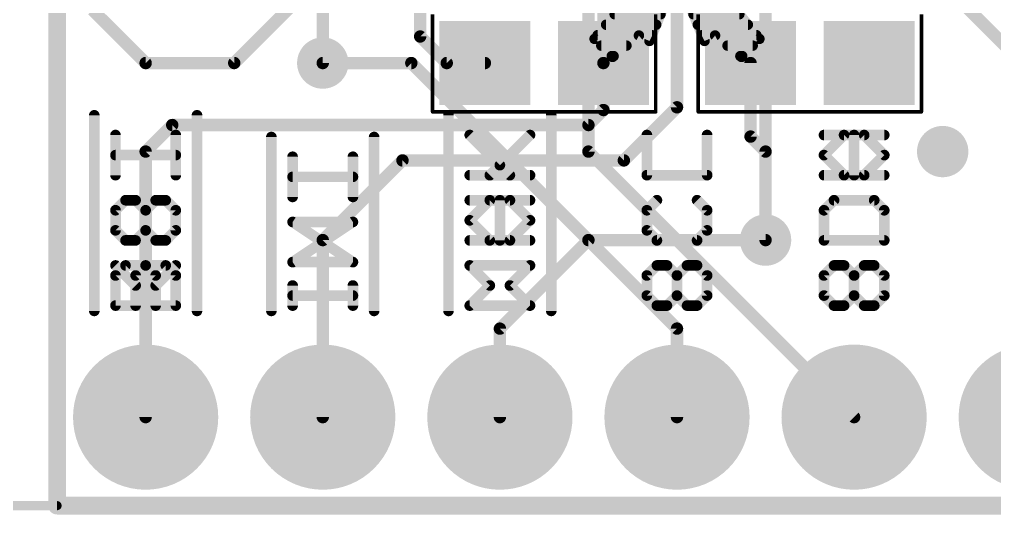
# Model space of a CAD drawing. Extents: x -8.7 to 63.3, y -0.1 to 30.3.
# Drawn here: x -0.54 to 13.44, y -0.13 to 6.98 of the extents above; entities that cross this region are included whole.
import ezdxf

# ---------------------------------------------------------------- set-up
doc = ezdxf.new("R2010")
doc.units = 0
for name, color, linetype in [('1', 12, 'CONTINUOUS'), ('16', 132, 'CONTINUOUS'), ('17', 110, 'CONTINUOUS'), ('18', 110, 'CONTINUOUS'), ('20', 53, 'CONTINUOUS'), ('21', 41, 'CONTINUOUS'), ('22', 40, 'CONTINUOUS'), ('29', 253, 'CONTINUOUS'), ('31', 253, 'CONTINUOUS'), ('39', 12, 'CONTINUOUS'), ('47', 253, 'CONTINUOUS')]:
    doc.layers.add(name, color=color, linetype=linetype)

# ---------------------------------------------------------------- blocks, each defined once
blk = doc.blocks.new('ROUNDP')
at = {"const_width": 0.5}
blk.add_lwpolyline([(0, -0.25, 1), (0, 0.25, 1), (0, -0.25)], format="xyb", dxfattribs=at)
blk = doc.blocks.new('RECT')
blk.add_solid([(-0.5, -0.5), (0.5, -0.5), (-0.5, 0.5), (0.5, 0.5)])
blk = doc.blocks.new('ROUNDV')
at = {"const_width": 0.5}
blk.add_lwpolyline([(0, -0.25, 1), (0, 0.25, 1), (0, -0.25)], format="xyb", dxfattribs=at)

msp = doc.modelspace()

# ---------------------------------------------------------------- linework, layer by layer
at = {"layer": '1'}
for points, const_width in [([(0, 17.78), (0, 0)], 0.254), ([(8.89, 9.06), (8.89, 5.715)], 0.1778), ([(3.81, 7.62), (3.81, 6.35)], 0.1778), ([(5.207, 6.731), (5.207, 7.62)], 0.1778), ([(13.97, 6.223), (12.7, 7.493)], 0.1778), ([(7.835, 6.35), (7.835, 7.2)], 0.1778), ([(5.588, 6.35), (5.207, 6.731)], 0.1778), ([(6.135, 6.35), (5.588, 6.35)], 0.1778), ([(7.835, 6.35), (7.835, 5.676)], 0.1778), ([(9.945, 6.35), (9.945, 5.295)], 0.1778), ([(7.835, 5.676), (7.62, 5.461)], 0.1778), ([(8.89, 5.715), (8.128, 4.953)], 0.1778), ([(1.651, 5.461), (1.27, 5.08)], 0.1778), ([(7.62, 5.461), (1.651, 5.461)], 0.1778), ([(9.945, 5.295), (10.16, 5.08)], 0.1778), ([(1.27, 5.08), (1.27, 1.27)], 0.1778), ([(4.953, 4.953), (3.81, 3.81)], 0.1778), ([(8.128, 4.953), (4.953, 4.953)], 0.1778), ([(10.16, 5.08), (10.16, 3.81)], 0.1778), ([(3.81, 3.81), (3.81, 1.27)], 0.1778), ([(7.62, 3.81), (6.35, 2.54)], 0.1778), ([(10.16, 3.81), (7.62, 3.81)], 0.1778), ([(6.35, 2.54), (6.35, 1.27)], 0.1778), ([(0, 0), (17.78, 0)], 0.254)]:
    msp.add_lwpolyline(points, dxfattribs=dict(at, const_width=const_width))
for points, const_width in [([(5.1625, 6.731, 1), (5.2515, 6.731)], 0.0889), ([(5.2384, 6.7624, 1), (5.1756, 6.6996)], 0.0889), ([(5.588, 6.3945, 1), (5.588, 6.3056)], 0.0889), ([(6.135, 6.3056, 1), (6.135, 6.3945)], 0.0889), ([(7.8795, 6.35, 1), (7.7905, 6.35)], 0.0889), ([(9.9894, 6.35, 1), (9.9006, 6.35)], 0.0889), ([(3.7656, 6.35, 1), (3.8544, 6.35)], 0.0889), ([(5.5566, 6.3186, 1), (5.6194, 6.3814)], 0.0889), ([(7.7905, 6.35, 1), (7.8795, 6.35)], 0.0889), ([(7.8664, 5.6446, 1), (7.8036, 5.7074)], 0.0889), ([(8.8456, 5.715, 1), (8.9345, 5.715)], 0.0889), ([(8.9214, 5.6836, 1), (8.8586, 5.7464)], 0.0889), ([(7.7905, 5.676, 1), (7.8795, 5.676)], 0.0889), ([(1.651, 5.5055, 1), (1.651, 5.4165)], 0.0889), ([(1.6824, 5.4296, 1), (1.6196, 5.4924)], 0.0889), ([(7.5886, 5.4924, 1), (7.6514, 5.4296)], 0.0889), ([(7.62, 5.4165, 1), (7.62, 5.5055)], 0.0889), ([(9.9764, 5.3264, 1), (9.9136, 5.2636)], 0.0889), ([(9.9006, 5.295, 1), (9.9894, 5.295)], 0.0889), ([(1.3145, 5.08, 1), (1.2255, 5.08)], 0.0889), ([(1.2386, 5.1114, 1), (1.3014, 5.0486)], 0.0889), ([(4.953, 4.9975, 1), (4.953, 4.9085)], 0.0889), ([(4.9844, 4.9216, 1), (4.9216, 4.9844)], 0.0889), ([(8.128, 4.9085, 1), (8.128, 4.9975)], 0.0889), ([(10.2044, 5.08, 1), (10.1156, 5.08)], 0.0889), ([(10.1286, 5.0486, 1), (10.1914, 5.1114)], 0.0889), ([(8.0966, 4.9844, 1), (8.1594, 4.9216)], 0.0889), ([(3.7786, 3.8414, 1), (3.8414, 3.7786)], 0.0889), ([(3.8544, 3.81, 1), (3.7656, 3.81)], 0.0889), ([(7.62, 3.8544, 1), (7.62, 3.7656)], 0.0889), ([(7.6514, 3.7786, 1), (7.5886, 3.8414)], 0.0889), ([(10.1156, 3.81, 1), (10.2044, 3.81)], 0.0889), ([(10.16, 3.7656, 1), (10.16, 3.8544)], 0.0889), ([(6.3945, 2.54, 1), (6.3056, 2.54)], 0.0889), ([(6.3186, 2.5714, 1), (6.3814, 2.5086)], 0.0889), ([(1.2255, 1.27, 1), (1.3145, 1.27)], 0.0889), ([(3.7656, 1.27, 1), (3.8544, 1.27)], 0.0889), ([(6.3056, 1.27, 1), (6.3945, 1.27)], 0.0889), ([(0, 0.0635, 1), (0, -0.0635)], 0.127), ([(-0.0635, 0, 1), (0.0635, 0)], 0.127)]:
    msp.add_lwpolyline(points, format="xyb", dxfattribs=dict(at, const_width=const_width))
at = {"layer": '16'}
for points, const_width in [([(0, 0), (0, 17.78)], 0.254), ([(10.16, 3.81), (10.16, 11.684)], 0.1778), ([(7.62, 5.08), (7.62, 11.43)], 0.1778), ([(2.54, 6.35), (3.81, 7.62)], 0.1778), ([(0.508, 7.112), (1.27, 6.35)], 0.1778), ([(1.27, 6.35), (2.54, 6.35)], 0.1778), ([(3.81, 6.35), (5.08, 6.35)], 0.1778), ([(5.08, 6.35), (8.89, 2.54)], 0.1778), ([(11.43, 1.27), (7.62, 5.08)], 0.1778), ([(8.89, 2.54), (8.89, 1.27)], 0.1778), ([(17.78, 0), (0, 0)], 0.254)]:
    msp.add_lwpolyline(points, dxfattribs=dict(at, const_width=const_width))
for points, const_width in [([(1.27, 6.3945, 1), (1.27, 6.3056)], 0.0889), ([(2.54, 6.3056, 1), (2.54, 6.3945)], 0.0889), ([(3.81, 6.3945, 1), (3.81, 6.3056)], 0.0889), ([(5.1114, 6.3814, 1), (5.0486, 6.3186)], 0.0889), ([(5.08, 6.3056, 1), (5.08, 6.3945)], 0.0889), ([(1.2386, 6.3186, 1), (1.3014, 6.3814)], 0.0889), ([(2.5086, 6.3814, 1), (2.5714, 6.3186)], 0.0889), ([(7.5755, 5.08, 1), (7.6645, 5.08)], 0.0889), ([(7.6514, 5.1114, 1), (7.5886, 5.0486)], 0.0889), ([(10.1156, 3.81, 1), (10.2044, 3.81)], 0.0889), ([(8.9345, 2.54, 1), (8.8456, 2.54)], 0.0889), ([(8.8586, 2.5086, 1), (8.9214, 2.5714)], 0.0889), ([(8.8456, 1.27, 1), (8.9345, 1.27)], 0.0889), ([(11.3986, 1.2386, 1), (11.4614, 1.3014)], 0.0889), ([(0, 0.0635, 1), (0, -0.0635)], 0.127), ([(-0.0635, 0, 1), (0.0635, 0)], 0.127)]:
    msp.add_lwpolyline(points, format="xyb", dxfattribs=dict(at, const_width=const_width))
at = {"layer": '20', "const_width": 0.2032}
for points in [[(0, 0), (0, 17.78)], [(17.78, 0), (0, 0)]]:
    msp.add_lwpolyline(points, dxfattribs=at)
at = {"layer": '20', "const_width": 0.1016}
for points in [[(0, 0.0508, 1), (0, -0.0508)], [(-0.0508, 0, 1), (0.0508, 0)]]:
    msp.add_lwpolyline(points, format="xyb", dxfattribs=at)
at = {"layer": '21', "const_width": 0.1524}
for points in [[(0.5334, 2.794), (0.5334, 5.6006)], [(5.6134, 2.794), (5.6134, 5.6006)], [(0.8375, 4.7412), (0.8375, 5.3175)], [(3.0734, 2.794), (3.0734, 5.2887)], [(6.4937, 4.7412), (5.9175, 5.3175)], [(6.3496, 4.8853), (6.7818, 5.3175)], [(9.3218, 4.7412), (9.3218, 5.3175)], [(10.9975, 5.0293), (11.2856, 5.3175)], [(11.2856, 5.3175), (11.8618, 5.3175)], [(11.4296, 4.7412), (11.4296, 5.3175)], [(1.7018, 5.0293), (0.8375, 5.0293)], [(3.3775, 4.4294), (3.3775, 5.0056)], [(11.2856, 4.7412), (10.9975, 5.0293)], [(4.2418, 4.7175), (3.3775, 4.7175)], [(5.9175, 4.7412), (6.7818, 4.7412)], [(8.4575, 4.7412), (9.3218, 4.7412)], [(11.8618, 4.7412), (11.2856, 4.7412)], [(0.9815, 4.3819), (0.8375, 4.2379)], [(1.2696, 4.2379), (1.4137, 4.3819)], [(1.4137, 4.3819), (1.5577, 4.3819)], [(1.5577, 4.3819), (1.7018, 4.2379)], [(5.9175, 4.0938), (6.2056, 4.3819)], [(6.2056, 4.3819), (6.7818, 4.3819)], [(6.3496, 3.8057), (6.3496, 4.3819)], [(8.6015, 4.3819), (8.4575, 4.2379)], [(9.3218, 4.2379), (9.1777, 4.3819)], [(11.1415, 4.3819), (10.9975, 4.2379)], [(11.7177, 4.3819), (11.1415, 4.3819)], [(11.8618, 4.2379), (11.7177, 4.3819)], [(0.8375, 4.2379), (0.8375, 3.9498)], [(1.2696, 3.9498), (1.2696, 4.2379)], [(1.7018, 4.2379), (1.7018, 3.9498)], [(8.4575, 4.2379), (8.4575, 3.9498)], [(9.3218, 3.9498), (9.3218, 4.2379)], [(10.9975, 4.2379), (10.9975, 3.8057)], [(11.8618, 3.8057), (11.8618, 4.2379)], [(3.3775, 3.4939), (4.2418, 4.0701)], [(4.2418, 4.0701), (3.3775, 4.0701)], [(6.2056, 3.8057), (5.9175, 4.0938)], [(0.8375, 3.9498), (0.9815, 3.8057)], [(1.1256, 3.8057), (1.2696, 3.9498)], [(1.7018, 3.9498), (1.5577, 3.8057)], [(8.4575, 3.9498), (8.6015, 3.8057)], [(9.1777, 3.8057), (9.3218, 3.9498)], [(0.9815, 3.8057), (1.1256, 3.8057)], [(6.7818, 3.8057), (6.2056, 3.8057)], [(8.6015, 3.8057), (9.1777, 3.8057)], [(10.9975, 3.8057), (11.8618, 3.8057)], [(0.8375, 3.3024), (0.9815, 3.4464)], [(0.9815, 3.4464), (1.2696, 3.4464)], [(1.2696, 3.4464), (1.4137, 3.3024)], [(1.4137, 3.1583), (1.7018, 3.4464)], [(4.2418, 3.4939), (3.3775, 3.4939)], [(6.7818, 3.4464), (5.9175, 3.4464)], [(6.4937, 3.1583), (6.7818, 3.4464)], [(8.6015, 3.4464), (8.4575, 3.3024)], [(8.8896, 3.3024), (9.0337, 3.4464)], [(9.0337, 3.4464), (9.1777, 3.4464)], [(9.1777, 3.4464), (9.3218, 3.3024)], [(11.1415, 3.4464), (10.9975, 3.3024)], [(11.4296, 3.3024), (11.5737, 3.4464)], [(11.5737, 3.4464), (11.7177, 3.4464)], [(11.7177, 3.4464), (11.8618, 3.3024)], [(0.8375, 2.8702), (0.8375, 3.3024)], [(1.4137, 3.3024), (1.4137, 2.8702)], [(8.4575, 3.3024), (8.4575, 3.0143)], [(8.8896, 3.0143), (8.8896, 3.3024)], [(9.3218, 3.3024), (9.3218, 3.0143)], [(10.9975, 3.3024), (10.9975, 3.0143)], [(11.4296, 3.0143), (11.4296, 3.3024)], [(11.8618, 3.3024), (11.8618, 3.0143)], [(3.3775, 2.8702), (3.3775, 3.1583)], [(4.2418, 2.8702), (4.2418, 3.1583)], [(6.7818, 2.8702), (6.4937, 3.1583)], [(4.2418, 3.0143), (3.3775, 3.0143)], [(8.4575, 3.0143), (8.6015, 2.8702)], [(8.7456, 2.8702), (8.8896, 3.0143)], [(9.3218, 3.0143), (9.1777, 2.8702)], [(10.9975, 3.0143), (11.1415, 2.8702)], [(11.2856, 2.8702), (11.4296, 3.0143)], [(11.8618, 3.0143), (11.7177, 2.8702)], [(1.7018, 2.8702), (0.8375, 2.8702)], [(5.9175, 2.8702), (6.7818, 2.8702)], [(8.6015, 2.8702), (8.7456, 2.8702)], [(11.1415, 2.8702), (11.2856, 2.8702)]]:
    msp.add_lwpolyline(points, dxfattribs=at)
at = {"layer": '21', "const_width": 0.0762}
for points in [[(0.5715, 5.6006, 1), (0.4953, 5.6006)], [(5.6515, 5.6006, 1), (5.5753, 5.6006)], [(0.8756, 5.3175, 1), (0.7994, 5.3175)], [(3.1115, 5.2887, 1), (3.0353, 5.2887)], [(5.9444, 5.3444, 1), (5.8905, 5.2905)], [(6.8087, 5.2905, 1), (6.7549, 5.3444)], [(9.3599, 5.3175, 1), (9.2837, 5.3175)], [(11.2856, 5.3556, 1), (11.2856, 5.2794)], [(11.3125, 5.2905, 1), (11.2586, 5.3444)], [(11.4677, 5.3175, 1), (11.3915, 5.3175)], [(11.8618, 5.2794, 1), (11.8618, 5.3556)], [(0.8375, 5.0675, 1), (0.8375, 4.9912)], [(1.7018, 4.9912, 1), (1.7018, 5.0675)], [(3.4156, 5.0056, 1), (3.3394, 5.0056)], [(11.0244, 5.0563, 1), (10.9705, 5.0024)], [(10.9705, 5.0563, 1), (11.0244, 5.0024)], [(6.3227, 4.9122, 1), (6.3766, 4.8584)], [(0.7994, 4.7412, 1), (0.8756, 4.7412)], [(3.3775, 4.7556, 1), (3.3775, 4.6794)], [(4.2418, 4.6794, 1), (4.2418, 4.7556)], [(5.9175, 4.7793, 1), (5.9175, 4.7031)], [(6.4667, 4.7143, 1), (6.5206, 4.7682)], [(6.7818, 4.7031, 1), (6.7818, 4.7793)], [(8.4575, 4.7793, 1), (8.4575, 4.7031)], [(9.2837, 4.7412, 1), (9.3599, 4.7412)], [(9.3218, 4.7031, 1), (9.3218, 4.7793)], [(11.2856, 4.7793, 1), (11.2856, 4.7031)], [(11.2586, 4.7143, 1), (11.3125, 4.7682)], [(11.3915, 4.7412, 1), (11.4677, 4.7412)], [(11.8618, 4.7031, 1), (11.8618, 4.7793)], [(1.0085, 4.355, 1), (0.9546, 4.4089)], [(1.4137, 4.42, 1), (1.4137, 4.3438)], [(1.4406, 4.355, 1), (1.3867, 4.4089)], [(1.5847, 4.4089, 1), (1.5308, 4.355)], [(1.5577, 4.3438, 1), (1.5577, 4.42)], [(3.3394, 4.4294, 1), (3.4156, 4.4294)], [(6.2056, 4.42, 1), (6.2056, 4.3438)], [(6.2325, 4.355, 1), (6.1786, 4.4089)], [(6.3877, 4.3819, 1), (6.3115, 4.3819)], [(6.7818, 4.3438, 1), (6.7818, 4.42)], [(8.6285, 4.355, 1), (8.5746, 4.4089)], [(9.2047, 4.4089, 1), (9.1508, 4.355)], [(11.1415, 4.42, 1), (11.1415, 4.3438)], [(11.1685, 4.355, 1), (11.1146, 4.4089)], [(11.7447, 4.4089, 1), (11.6908, 4.355)], [(11.7177, 4.3438, 1), (11.7177, 4.42)], [(0.8105, 4.2648, 1), (0.8644, 4.2109)], [(0.8756, 4.2379, 1), (0.7994, 4.2379)], [(1.3077, 4.2379, 1), (1.2315, 4.2379)], [(1.2427, 4.2648, 1), (1.2966, 4.2109)], [(1.7399, 4.2379, 1), (1.6637, 4.2379)], [(1.6749, 4.2109, 1), (1.7287, 4.2648)], [(8.4305, 4.2648, 1), (8.4844, 4.2109)], [(8.4956, 4.2379, 1), (8.4194, 4.2379)], [(9.3599, 4.2379, 1), (9.2837, 4.2379)], [(9.2949, 4.2109, 1), (9.3487, 4.2648)], [(10.9705, 4.2648, 1), (11.0244, 4.2109)], [(11.0356, 4.2379, 1), (10.9594, 4.2379)], [(11.8999, 4.2379, 1), (11.8237, 4.2379)], [(11.8349, 4.2109, 1), (11.8887, 4.2648)], [(3.3775, 4.1082, 1), (3.3775, 4.032)], [(4.2629, 4.0384, 1), (4.2207, 4.1018)], [(4.2418, 4.032, 1), (4.2418, 4.1082)], [(5.9444, 4.1208, 1), (5.8905, 4.0669)], [(5.8905, 4.1208, 1), (5.9444, 4.0669)], [(0.8644, 3.9767, 1), (0.8105, 3.9228)], [(0.7994, 3.9498, 1), (0.8756, 3.9498)], [(1.2315, 3.9498, 1), (1.3077, 3.9498)], [(1.2966, 3.9228, 1), (1.2427, 3.9767)], [(1.6637, 3.9498, 1), (1.7399, 3.9498)], [(1.7287, 3.9228, 1), (1.6749, 3.9767)], [(8.4844, 3.9767, 1), (8.4305, 3.9228)], [(8.4194, 3.9498, 1), (8.4956, 3.9498)], [(9.2837, 3.9498, 1), (9.3599, 3.9498)], [(9.3487, 3.9228, 1), (9.2949, 3.9767)], [(0.9815, 3.8438, 1), (0.9815, 3.7676)], [(0.9546, 3.7788, 1), (1.0085, 3.8327)], [(1.0986, 3.8327, 1), (1.1525, 3.7788)], [(1.1256, 3.7676, 1), (1.1256, 3.8438)], [(1.5308, 3.8327, 1), (1.5847, 3.7788)], [(6.2056, 3.8438, 1), (6.2056, 3.7676)], [(6.1786, 3.7788, 1), (6.2325, 3.8327)], [(6.3115, 3.8057, 1), (6.3877, 3.8057)], [(6.7818, 3.7676, 1), (6.7818, 3.8438)], [(8.6015, 3.8438, 1), (8.6015, 3.7676)], [(8.5746, 3.7788, 1), (8.6285, 3.8327)], [(9.1508, 3.8327, 1), (9.2047, 3.7788)], [(9.1777, 3.7676, 1), (9.1777, 3.8438)], [(10.9975, 3.8438, 1), (10.9975, 3.7676)], [(10.9594, 3.8057, 1), (11.0356, 3.8057)], [(11.8237, 3.8057, 1), (11.8999, 3.8057)], [(11.8618, 3.7676, 1), (11.8618, 3.8438)], [(0.9815, 3.4845, 1), (0.9815, 3.4083)], [(1.0085, 3.4195, 1), (0.9546, 3.4734)], [(1.2966, 3.4734, 1), (1.2427, 3.4195)], [(1.2696, 3.4083, 1), (1.2696, 3.4845)], [(1.7287, 3.4195, 1), (1.6749, 3.4734)], [(3.3563, 3.5256, 1), (3.3986, 3.4622)], [(3.3775, 3.532, 1), (3.3775, 3.4558)], [(4.2418, 3.4558, 1), (4.2418, 3.532)], [(5.9175, 3.4845, 1), (5.9175, 3.4083)], [(6.8087, 3.4195, 1), (6.7549, 3.4734)], [(6.7818, 3.4083, 1), (6.7818, 3.4845)], [(8.6285, 3.4195, 1), (8.5746, 3.4734)], [(9.0337, 3.4845, 1), (9.0337, 3.4083)], [(9.0606, 3.4195, 1), (9.0067, 3.4734)], [(9.2047, 3.4734, 1), (9.1508, 3.4195)], [(9.1777, 3.4083, 1), (9.1777, 3.4845)], [(11.1685, 3.4195, 1), (11.1146, 3.4734)], [(11.5737, 3.4845, 1), (11.5737, 3.4083)], [(11.6006, 3.4195, 1), (11.5467, 3.4734)], [(11.7447, 3.4734, 1), (11.6908, 3.4195)], [(11.7177, 3.4083, 1), (11.7177, 3.4845)], [(0.8105, 3.3293, 1), (0.8644, 3.2754)], [(0.8756, 3.3024, 1), (0.7994, 3.3024)], [(1.4518, 3.3024, 1), (1.3756, 3.3024)], [(1.3867, 3.2754, 1), (1.4406, 3.3293)], [(8.4305, 3.3293, 1), (8.4844, 3.2754)], [(8.4956, 3.3024, 1), (8.4194, 3.3024)], [(8.9277, 3.3024, 1), (8.8515, 3.3024)], [(8.8627, 3.3293, 1), (8.9166, 3.2754)], [(9.3599, 3.3024, 1), (9.2837, 3.3024)], [(9.2949, 3.2754, 1), (9.3487, 3.3293)], [(10.9705, 3.3293, 1), (11.0244, 3.2754)], [(11.0356, 3.3024, 1), (10.9594, 3.3024)], [(11.4677, 3.3024, 1), (11.3915, 3.3024)], [(11.4027, 3.3293, 1), (11.4566, 3.2754)], [(11.8999, 3.3024, 1), (11.8237, 3.3024)], [(11.8349, 3.2754, 1), (11.8887, 3.3293)], [(1.3867, 3.1853, 1), (1.4406, 3.1314)], [(3.4156, 3.1583, 1), (3.3394, 3.1583)], [(4.2799, 3.1583, 1), (4.2037, 3.1583)], [(6.5206, 3.1853, 1), (6.4667, 3.1314)], [(6.4667, 3.1853, 1), (6.5206, 3.1314)], [(3.3775, 3.0524, 1), (3.3775, 2.9762)], [(4.2418, 2.9762, 1), (4.2418, 3.0524)], [(8.4844, 3.0412, 1), (8.4305, 2.9873)], [(8.9166, 2.9873, 1), (8.8627, 3.0412)], [(9.3487, 2.9873, 1), (9.2949, 3.0412)], [(11.0244, 3.0412, 1), (10.9705, 2.9873)], [(11.4566, 2.9873, 1), (11.4027, 3.0412)], [(11.8887, 2.9873, 1), (11.8349, 3.0412)], [(0.8375, 2.9083, 1), (0.8375, 2.8321)], [(1.7018, 2.8321, 1), (1.7018, 2.9083)], [(5.9175, 2.9083, 1), (5.9175, 2.8321)], [(6.7818, 2.8321, 1), (6.7818, 2.9083)], [(8.4194, 3.0143, 1), (8.4956, 3.0143)], [(8.6015, 2.9083, 1), (8.6015, 2.8321)], [(8.7456, 2.8321, 1), (8.7456, 2.9083)], [(8.8515, 3.0143, 1), (8.9277, 3.0143)], [(9.2837, 3.0143, 1), (9.3599, 3.0143)], [(10.9594, 3.0143, 1), (11.0356, 3.0143)], [(11.1415, 2.9083, 1), (11.1415, 2.8321)], [(11.2856, 2.8321, 1), (11.2856, 2.9083)], [(11.3915, 3.0143, 1), (11.4677, 3.0143)], [(11.8237, 3.0143, 1), (11.8999, 3.0143)], [(0.4953, 2.794, 1), (0.5715, 2.794)], [(0.7994, 2.8702, 1), (0.8756, 2.8702)], [(1.3756, 2.8702, 1), (1.4518, 2.8702)], [(3.0353, 2.794, 1), (3.1115, 2.794)], [(3.3394, 2.8702, 1), (3.4156, 2.8702)], [(4.2037, 2.8702, 1), (4.2799, 2.8702)], [(5.5753, 2.794, 1), (5.6515, 2.794)], [(6.7549, 2.8433, 1), (6.8087, 2.8971)], [(8.5746, 2.8433, 1), (8.6285, 2.8971)], [(8.7186, 2.8971, 1), (8.7725, 2.8433)], [(9.1508, 2.8971, 1), (9.2047, 2.8433)], [(11.1146, 2.8433, 1), (11.1685, 2.8971)], [(11.2586, 2.8971, 1), (11.3125, 2.8433)], [(11.6908, 2.8971, 1), (11.7447, 2.8433)]]:
    msp.add_lwpolyline(points, format="xyb", dxfattribs=at)
at = {"layer": '22'}
for points, const_width in [([(7.708, 6.6965), (8.0154, 7.0735)], 0.15), ([(8.7106, 7.1869), (8.4953, 6.6672)], 0.15), ([(9.2847, 6.6672), (9.0694, 7.1869)], 0.15), ([(9.7646, 7.0735), (10.072, 6.6965)], 0.15), ([(7.9962, 7.05), (8.6539, 7.05)], 0.15), ([(9.1261, 7.05), (9.7838, 7.05)], 0.15), ([(7.8739, 6.9), (8.5917, 6.9)], 0.15), ([(9.1883, 6.9), (9.9061, 6.9)], 0.15), ([(7.9665, 6.438), (7.708, 6.6965)], 0.15), ([(7.7516, 6.75), (8.5296, 6.75)], 0.15), ([(8.3435, 6.7454), (7.9665, 6.438)], 0.15), ([(8.4953, 6.6672), (8.3435, 6.7454)], 0.15), ([(9.2504, 6.75), (10.0284, 6.75)], 0.15), ([(9.4365, 6.7454), (9.2847, 6.6672)], 0.15), ([(9.8135, 6.438), (9.4365, 6.7454)], 0.15), ([(10.072, 6.6965), (9.8135, 6.438)], 0.15), ([(7.8045, 6.6), (8.1652, 6.6)], 0.15), ([(9.6148, 6.6), (9.9755, 6.6)], 0.15), ([(7.9545, 6.45), (7.9812, 6.45)], 0.15), ([(9.7988, 6.45), (9.8255, 6.45)], 0.15), ([(2.0066, 2.794), (2.0066, 5.6006)], 0.1524), ([(7.0866, 2.794), (7.0866, 5.6006)], 0.1524), ([(1.7025, 4.7412), (1.7025, 5.3175)], 0.1524), ([(4.5466, 2.794), (4.5466, 5.2887)], 0.1524), ([(6.3504, 4.8853), (5.9182, 5.3175)], 0.1524), ([(6.2063, 4.7412), (6.7825, 5.3175)], 0.1524), ([(8.4582, 4.7412), (8.4582, 5.3175)], 0.1524), ([(11.5744, 5.3175), (10.9982, 5.3175)], 0.1524), ([(11.4304, 4.7412), (11.4304, 5.3175)], 0.1524), ([(11.8625, 5.0293), (11.5744, 5.3175)], 0.1524), ([(0.8382, 5.0293), (1.7025, 5.0293)], 0.1524), ([(4.2425, 4.4294), (4.2425, 5.0056)], 0.1524), ([(11.5744, 4.7412), (11.8625, 5.0293)], 0.1524), ([(3.3782, 4.7175), (4.2425, 4.7175)], 0.1524), ([(6.7825, 4.7412), (5.9182, 4.7412)], 0.1524), ([(9.3225, 4.7412), (8.4582, 4.7412)], 0.1524), ([(10.9982, 4.7412), (11.5744, 4.7412)], 0.1524), ([(0.9823, 4.3819), (0.8382, 4.2379)], 0.1524), ([(1.1263, 4.3819), (0.9823, 4.3819)], 0.1524), ([(1.2704, 4.2379), (1.1263, 4.3819)], 0.1524), ([(1.5585, 4.3819), (1.7025, 4.2379)], 0.1524), ([(6.4944, 4.3819), (5.9182, 4.3819)], 0.1524), ([(6.3504, 3.8057), (6.3504, 4.3819)], 0.1524), ([(6.7825, 4.0938), (6.4944, 4.3819)], 0.1524), ([(8.4582, 4.2379), (8.6023, 4.3819)], 0.1524), ([(9.1785, 4.3819), (9.3225, 4.2379)], 0.1524), ([(10.9982, 4.2379), (11.1423, 4.3819)], 0.1524), ([(11.1423, 4.3819), (11.7185, 4.3819)], 0.1524), ([(11.7185, 4.3819), (11.8625, 4.2379)], 0.1524), ([(0.8382, 4.2379), (0.8382, 3.9498)], 0.1524), ([(1.2704, 3.9498), (1.2704, 4.2379)], 0.1524), ([(1.7025, 4.2379), (1.7025, 3.9498)], 0.1524), ([(8.4582, 3.9498), (8.4582, 4.2379)], 0.1524), ([(9.3225, 4.2379), (9.3225, 3.9498)], 0.1524), ([(10.9982, 3.8057), (10.9982, 4.2379)], 0.1524), ([(11.8625, 4.2379), (11.8625, 3.8057)], 0.1524), ([(4.2425, 3.4939), (3.3782, 4.0701)], 0.1524), ([(3.3782, 4.0701), (4.2425, 4.0701)], 0.1524), ([(6.4944, 3.8057), (6.7825, 4.0938)], 0.1524), ([(0.8382, 3.9498), (0.9823, 3.8057)], 0.1524), ([(1.4144, 3.8057), (1.2704, 3.9498)], 0.1524), ([(1.7025, 3.9498), (1.5585, 3.8057)], 0.1524), ([(8.6023, 3.8057), (8.4582, 3.9498)], 0.1524), ([(9.3225, 3.9498), (9.1785, 3.8057)], 0.1524), ([(1.5585, 3.8057), (1.4144, 3.8057)], 0.1524), ([(5.9182, 3.8057), (6.4944, 3.8057)], 0.1524), ([(9.1785, 3.8057), (8.6023, 3.8057)], 0.1524), ([(11.8625, 3.8057), (10.9982, 3.8057)], 0.1524), ([(1.1263, 3.1583), (0.8382, 3.4464)], 0.1524), ([(1.2704, 3.4464), (1.1263, 3.3024)], 0.1524), ([(1.5585, 3.4464), (1.2704, 3.4464)], 0.1524), ([(1.7025, 3.3024), (1.5585, 3.4464)], 0.1524), ([(3.3782, 3.4939), (4.2425, 3.4939)], 0.1524), ([(6.2063, 3.1583), (5.9182, 3.4464)], 0.1524), ([(5.9182, 3.4464), (6.7825, 3.4464)], 0.1524), ([(8.6023, 3.4464), (8.4582, 3.3024)], 0.1524), ([(8.7463, 3.4464), (8.6023, 3.4464)], 0.1524), ([(8.8904, 3.3024), (8.7463, 3.4464)], 0.1524), ([(9.1785, 3.4464), (9.3225, 3.3024)], 0.1524), ([(11.1423, 3.4464), (10.9982, 3.3024)], 0.1524), ([(11.2863, 3.4464), (11.1423, 3.4464)], 0.1524), ([(11.4304, 3.3024), (11.2863, 3.4464)], 0.1524), ([(11.7185, 3.4464), (11.8625, 3.3024)], 0.1524), ([(1.1263, 3.3024), (1.1263, 2.8702)], 0.1524), ([(1.7025, 2.8702), (1.7025, 3.3024)], 0.1524), ([(8.4582, 3.3024), (8.4582, 3.0143)], 0.1524), ([(8.8904, 3.0143), (8.8904, 3.3024)], 0.1524), ([(9.3225, 3.3024), (9.3225, 3.0143)], 0.1524), ([(10.9982, 3.3024), (10.9982, 3.0143)], 0.1524), ([(11.4304, 3.0143), (11.4304, 3.3024)], 0.1524), ([(11.8625, 3.3024), (11.8625, 3.0143)], 0.1524), ([(3.3782, 2.8702), (3.3782, 3.1583)], 0.1524), ([(4.2425, 2.8702), (4.2425, 3.1583)], 0.1524), ([(5.9182, 2.8702), (6.2063, 3.1583)], 0.1524), ([(3.3782, 3.0143), (4.2425, 3.0143)], 0.1524), ([(8.4582, 3.0143), (8.6023, 2.8702)], 0.1524), ([(9.0344, 2.8702), (8.8904, 3.0143)], 0.1524), ([(9.3225, 3.0143), (9.1785, 2.8702)], 0.1524), ([(10.9982, 3.0143), (11.1423, 2.8702)], 0.1524), ([(11.5744, 2.8702), (11.4304, 3.0143)], 0.1524), ([(11.8625, 3.0143), (11.7185, 2.8702)], 0.1524), ([(0.8382, 2.8702), (1.7025, 2.8702)], 0.1524), ([(6.7825, 2.8702), (5.9182, 2.8702)], 0.1524), ([(9.1785, 2.8702), (9.0344, 2.8702)], 0.1524), ([(11.7185, 2.8702), (11.5744, 2.8702)], 0.1524)]:
    msp.add_lwpolyline(points, dxfattribs=dict(at, const_width=const_width))
for points, const_width in [([(7.9962, 7.0875, 1), (7.9962, 7.0125)], 0.075), ([(8.6539, 7.0125, 1), (8.6539, 7.0875)], 0.075), ([(9.1261, 7.0875, 1), (9.1261, 7.0125)], 0.075), ([(9.7838, 7.0125, 1), (9.7838, 7.0875)], 0.075), ([(7.8739, 6.9375, 1), (7.8739, 6.8625)], 0.075), ([(8.5917, 6.8625, 1), (8.5917, 6.9375)], 0.075), ([(9.1883, 6.9375, 1), (9.1883, 6.8625)], 0.075), ([(9.9061, 6.8625, 1), (9.9061, 6.9375)], 0.075), ([(7.7345, 6.723, 1), (7.6815, 6.67)], 0.075), ([(7.6789, 6.7202, 1), (7.7371, 6.6728)], 0.075), ([(7.7516, 6.7875, 1), (7.7516, 6.7125)], 0.075), ([(8.3607, 6.7787, 1), (8.3263, 6.7121)], 0.075), ([(8.3672, 6.7163, 1), (8.3198, 6.7745)], 0.075), ([(8.4607, 6.6816, 1), (8.5299, 6.6528)], 0.075), ([(8.4781, 6.6339, 1), (8.5125, 6.7005)], 0.075), ([(8.5296, 6.7125, 1), (8.5296, 6.7875)], 0.075), ([(9.2504, 6.7875, 1), (9.2504, 6.7125)], 0.075), ([(9.2675, 6.7005, 1), (9.3019, 6.6339)], 0.075), ([(9.2501, 6.6528, 1), (9.3193, 6.6816)], 0.075), ([(9.4602, 6.7745, 1), (9.4128, 6.7163)], 0.075), ([(9.4537, 6.7121, 1), (9.4193, 6.7787)], 0.075), ([(10.0284, 6.7125, 1), (10.0284, 6.7875)], 0.075), ([(10.0429, 6.6728, 1), (10.1011, 6.7202)], 0.075), ([(10.0985, 6.67, 1), (10.0455, 6.723)], 0.075), ([(7.8045, 6.6375, 1), (7.8045, 6.5625)], 0.075), ([(8.1652, 6.5625, 1), (8.1652, 6.6375)], 0.075), ([(9.6148, 6.6375, 1), (9.6148, 6.5625)], 0.075), ([(9.9755, 6.5625, 1), (9.9755, 6.6375)], 0.075), ([(7.9545, 6.4875, 1), (7.9545, 6.4125)], 0.075), ([(7.9428, 6.4671, 1), (7.9902, 6.4089)], 0.075), ([(7.94, 6.4115, 1), (7.993, 6.4645)], 0.075), ([(7.9812, 6.4125, 1), (7.9812, 6.4875)], 0.075), ([(9.7988, 6.4875, 1), (9.7988, 6.4125)], 0.075), ([(9.787, 6.4645, 1), (9.84, 6.4115)], 0.075), ([(9.7898, 6.4089, 1), (9.8372, 6.4671)], 0.075), ([(9.8255, 6.4125, 1), (9.8255, 6.4875)], 0.075), ([(2.0447, 5.6006, 1), (1.9685, 5.6006)], 0.0762), ([(7.1247, 5.6006, 1), (7.0485, 5.6006)], 0.0762), ([(1.7406, 5.3175, 1), (1.6644, 5.3175)], 0.0762), ([(4.5847, 5.2887, 1), (4.5085, 5.2887)], 0.0762), ([(5.9451, 5.3444, 1), (5.8913, 5.2905)], 0.0762), ([(6.8095, 5.2905, 1), (6.7556, 5.3444)], 0.0762), ([(8.4963, 5.3175, 1), (8.4201, 5.3175)], 0.0762), ([(10.9982, 5.3556, 1), (10.9982, 5.2794)], 0.0762), ([(11.4685, 5.3175, 1), (11.3923, 5.3175)], 0.0762), ([(11.6014, 5.3444, 1), (11.5475, 5.2905)], 0.0762), ([(11.5744, 5.2794, 1), (11.5744, 5.3556)], 0.0762), ([(0.8382, 5.0675, 1), (0.8382, 4.9912)], 0.0762), ([(1.7025, 4.9912, 1), (1.7025, 5.0675)], 0.0762), ([(4.2806, 5.0056, 1), (4.2044, 5.0056)], 0.0762), ([(11.8895, 5.0024, 1), (11.8356, 5.0563)], 0.0762), ([(11.8356, 5.0024, 1), (11.8895, 5.0563)], 0.0762), ([(6.3234, 4.8584, 1), (6.3773, 4.9122)], 0.0762), ([(1.6644, 4.7412, 1), (1.7406, 4.7412)], 0.0762), ([(3.3782, 4.7556, 1), (3.3782, 4.6794)], 0.0762), ([(4.2425, 4.6794, 1), (4.2425, 4.7556)], 0.0762), ([(5.9182, 4.7793, 1), (5.9182, 4.7031)], 0.0762), ([(6.1794, 4.7682, 1), (6.2333, 4.7143)], 0.0762), ([(6.7825, 4.7031, 1), (6.7825, 4.7793)], 0.0762), ([(8.4582, 4.7793, 1), (8.4582, 4.7031)], 0.0762), ([(8.4201, 4.7412, 1), (8.4963, 4.7412)], 0.0762), ([(9.3225, 4.7031, 1), (9.3225, 4.7793)], 0.0762), ([(10.9982, 4.7793, 1), (10.9982, 4.7031)], 0.0762), ([(11.3923, 4.7412, 1), (11.4685, 4.7412)], 0.0762), ([(11.5475, 4.7682, 1), (11.6014, 4.7143)], 0.0762), ([(11.5744, 4.7031, 1), (11.5744, 4.7793)], 0.0762), ([(0.9823, 4.42, 1), (0.9823, 4.3438)], 0.0762), ([(1.0092, 4.355, 1), (0.9553, 4.4089)], 0.0762), ([(1.1533, 4.4089, 1), (1.0994, 4.355)], 0.0762), ([(1.1263, 4.3438, 1), (1.1263, 4.42)], 0.0762), ([(1.5854, 4.4089, 1), (1.5315, 4.355)], 0.0762), ([(4.2044, 4.4294, 1), (4.2806, 4.4294)], 0.0762), ([(5.9182, 4.42, 1), (5.9182, 4.3438)], 0.0762), ([(6.3885, 4.3819, 1), (6.3123, 4.3819)], 0.0762), ([(6.5214, 4.4089, 1), (6.4675, 4.355)], 0.0762), ([(6.4944, 4.3438, 1), (6.4944, 4.42)], 0.0762), ([(8.6292, 4.355, 1), (8.5753, 4.4089)], 0.0762), ([(9.2054, 4.4089, 1), (9.1515, 4.355)], 0.0762), ([(11.1423, 4.42, 1), (11.1423, 4.3438)], 0.0762), ([(11.1692, 4.355, 1), (11.1153, 4.4089)], 0.0762), ([(11.7454, 4.4089, 1), (11.6915, 4.355)], 0.0762), ([(11.7185, 4.3438, 1), (11.7185, 4.42)], 0.0762), ([(0.8763, 4.2379, 1), (0.8001, 4.2379)], 0.0762), ([(0.8113, 4.2648, 1), (0.8651, 4.2109)], 0.0762), ([(1.3085, 4.2379, 1), (1.2323, 4.2379)], 0.0762), ([(1.2434, 4.2109, 1), (1.2973, 4.2648)], 0.0762), ([(1.7406, 4.2379, 1), (1.6644, 4.2379)], 0.0762), ([(1.6756, 4.2109, 1), (1.7295, 4.2648)], 0.0762), ([(8.4963, 4.2379, 1), (8.4201, 4.2379)], 0.0762), ([(8.4313, 4.2648, 1), (8.4851, 4.2109)], 0.0762), ([(9.3606, 4.2379, 1), (9.2844, 4.2379)], 0.0762), ([(9.2956, 4.2109, 1), (9.3495, 4.2648)], 0.0762), ([(11.0363, 4.2379, 1), (10.9601, 4.2379)], 0.0762), ([(10.9713, 4.2648, 1), (11.0251, 4.2109)], 0.0762), ([(11.9006, 4.2379, 1), (11.8244, 4.2379)], 0.0762), ([(11.8356, 4.2109, 1), (11.8895, 4.2648)], 0.0762), ([(3.3993, 4.1018, 1), (3.3571, 4.0384)], 0.0762), ([(3.3782, 4.1082, 1), (3.3782, 4.032)], 0.0762), ([(4.2425, 4.032, 1), (4.2425, 4.1082)], 0.0762), ([(6.8095, 4.0669, 1), (6.7556, 4.1208)], 0.0762), ([(6.7556, 4.0669, 1), (6.8095, 4.1208)], 0.0762), ([(0.8651, 3.9767, 1), (0.8113, 3.9228)], 0.0762), ([(0.8001, 3.9498, 1), (0.8763, 3.9498)], 0.0762), ([(1.2973, 3.9767, 1), (1.2434, 3.9228)], 0.0762), ([(1.2323, 3.9498, 1), (1.3085, 3.9498)], 0.0762), ([(1.6644, 3.9498, 1), (1.7406, 3.9498)], 0.0762), ([(1.7295, 3.9228, 1), (1.6756, 3.9767)], 0.0762), ([(8.4851, 3.9767, 1), (8.4313, 3.9228)], 0.0762), ([(8.4201, 3.9498, 1), (8.4963, 3.9498)], 0.0762), ([(9.2844, 3.9498, 1), (9.3606, 3.9498)], 0.0762), ([(9.3495, 3.9228, 1), (9.2956, 3.9767)], 0.0762), ([(0.9553, 3.7788, 1), (1.0092, 3.8327)], 0.0762), ([(1.4144, 3.8438, 1), (1.4144, 3.7676)], 0.0762), ([(1.3875, 3.7788, 1), (1.4414, 3.8327)], 0.0762), ([(1.5315, 3.8327, 1), (1.5854, 3.7788)], 0.0762), ([(1.5585, 3.7676, 1), (1.5585, 3.8438)], 0.0762), ([(5.9182, 3.8438, 1), (5.9182, 3.7676)], 0.0762), ([(6.3123, 3.8057, 1), (6.3885, 3.8057)], 0.0762), ([(6.4675, 3.8327, 1), (6.5214, 3.7788)], 0.0762), ([(6.4944, 3.7676, 1), (6.4944, 3.8438)], 0.0762), ([(8.6023, 3.8438, 1), (8.6023, 3.7676)], 0.0762), ([(8.5753, 3.7788, 1), (8.6292, 3.8327)], 0.0762), ([(9.1515, 3.8327, 1), (9.2054, 3.7788)], 0.0762), ([(9.1785, 3.7676, 1), (9.1785, 3.8438)], 0.0762), ([(10.9982, 3.8438, 1), (10.9982, 3.7676)], 0.0762), ([(10.9601, 3.8057, 1), (11.0363, 3.8057)], 0.0762), ([(11.8244, 3.8057, 1), (11.9006, 3.8057)], 0.0762), ([(11.8625, 3.7676, 1), (11.8625, 3.8438)], 0.0762), ([(0.8651, 3.4734, 1), (0.8113, 3.4195)], 0.0762), ([(1.2704, 3.4845, 1), (1.2704, 3.4083)], 0.0762), ([(1.2973, 3.4195, 1), (1.2434, 3.4734)], 0.0762), ([(1.5854, 3.4734, 1), (1.5315, 3.4195)], 0.0762), ([(1.5585, 3.4083, 1), (1.5585, 3.4845)], 0.0762), ([(3.3782, 3.532, 1), (3.3782, 3.4558)], 0.0762), ([(4.2214, 3.4622, 1), (4.2637, 3.5256)], 0.0762), ([(4.2425, 3.4558, 1), (4.2425, 3.532)], 0.0762), ([(5.9451, 3.4734, 1), (5.8913, 3.4195)], 0.0762), ([(5.9182, 3.4845, 1), (5.9182, 3.4083)], 0.0762), ([(6.7825, 3.4083, 1), (6.7825, 3.4845)], 0.0762), ([(8.6023, 3.4845, 1), (8.6023, 3.4083)], 0.0762), ([(8.6292, 3.4195, 1), (8.5753, 3.4734)], 0.0762), ([(8.7733, 3.4734, 1), (8.7194, 3.4195)], 0.0762), ([(8.7463, 3.4083, 1), (8.7463, 3.4845)], 0.0762), ([(9.2054, 3.4734, 1), (9.1515, 3.4195)], 0.0762), ([(11.1423, 3.4845, 1), (11.1423, 3.4083)], 0.0762), ([(11.1692, 3.4195, 1), (11.1153, 3.4734)], 0.0762), ([(11.3133, 3.4734, 1), (11.2594, 3.4195)], 0.0762), ([(11.2863, 3.4083, 1), (11.2863, 3.4845)], 0.0762), ([(11.7454, 3.4734, 1), (11.6915, 3.4195)], 0.0762), ([(1.1644, 3.3024, 1), (1.0882, 3.3024)], 0.0762), ([(1.0994, 3.3293, 1), (1.1533, 3.2754)], 0.0762), ([(1.7406, 3.3024, 1), (1.6644, 3.3024)], 0.0762), ([(1.6756, 3.2754, 1), (1.7295, 3.3293)], 0.0762), ([(8.4963, 3.3024, 1), (8.4201, 3.3024)], 0.0762), ([(8.4313, 3.3293, 1), (8.4851, 3.2754)], 0.0762), ([(8.9285, 3.3024, 1), (8.8523, 3.3024)], 0.0762), ([(8.8634, 3.2754, 1), (8.9173, 3.3293)], 0.0762), ([(9.3606, 3.3024, 1), (9.2844, 3.3024)], 0.0762), ([(9.2956, 3.2754, 1), (9.3495, 3.3293)], 0.0762), ([(11.0363, 3.3024, 1), (10.9601, 3.3024)], 0.0762), ([(10.9713, 3.3293, 1), (11.0251, 3.2754)], 0.0762), ([(11.4685, 3.3024, 1), (11.3923, 3.3024)], 0.0762), ([(11.4034, 3.2754, 1), (11.4573, 3.3293)], 0.0762), ([(11.9006, 3.3024, 1), (11.8244, 3.3024)], 0.0762), ([(11.8356, 3.2754, 1), (11.8895, 3.3293)], 0.0762), ([(1.0994, 3.1314, 1), (1.1533, 3.1853)], 0.0762), ([(3.4163, 3.1583, 1), (3.3401, 3.1583)], 0.0762), ([(4.2806, 3.1583, 1), (4.2044, 3.1583)], 0.0762), ([(6.2333, 3.1314, 1), (6.1794, 3.1853)], 0.0762), ([(6.1794, 3.1314, 1), (6.2333, 3.1853)], 0.0762), ([(3.3782, 3.0524, 1), (3.3782, 2.9762)], 0.0762), ([(4.2425, 2.9762, 1), (4.2425, 3.0524)], 0.0762), ([(8.4851, 3.0412, 1), (8.4313, 2.9873)], 0.0762), ([(8.9173, 3.0412, 1), (8.8634, 2.9873)], 0.0762), ([(9.3495, 2.9873, 1), (9.2956, 3.0412)], 0.0762), ([(11.0251, 3.0412, 1), (10.9713, 2.9873)], 0.0762), ([(11.4573, 3.0412, 1), (11.4034, 2.9873)], 0.0762), ([(11.8895, 2.9873, 1), (11.8356, 3.0412)], 0.0762), ([(0.8382, 2.9083, 1), (0.8382, 2.8321)], 0.0762), ([(1.7025, 2.8321, 1), (1.7025, 2.9083)], 0.0762), ([(5.9182, 2.9083, 1), (5.9182, 2.8321)], 0.0762), ([(6.7825, 2.8321, 1), (6.7825, 2.9083)], 0.0762), ([(8.4201, 3.0143, 1), (8.4963, 3.0143)], 0.0762), ([(8.8523, 3.0143, 1), (8.9285, 3.0143)], 0.0762), ([(9.0344, 2.9083, 1), (9.0344, 2.8321)], 0.0762), ([(9.1785, 2.8321, 1), (9.1785, 2.9083)], 0.0762), ([(9.2844, 3.0143, 1), (9.3606, 3.0143)], 0.0762), ([(10.9601, 3.0143, 1), (11.0363, 3.0143)], 0.0762), ([(11.3923, 3.0143, 1), (11.4685, 3.0143)], 0.0762), ([(11.5744, 2.9083, 1), (11.5744, 2.8321)], 0.0762), ([(11.7185, 2.8321, 1), (11.7185, 2.9083)], 0.0762), ([(11.8244, 3.0143, 1), (11.9006, 3.0143)], 0.0762), ([(1.0882, 2.8702, 1), (1.1644, 2.8702)], 0.0762), ([(1.6644, 2.8702, 1), (1.7406, 2.8702)], 0.0762), ([(1.9685, 2.794, 1), (2.0447, 2.794)], 0.0762), ([(3.3401, 2.8702, 1), (3.4163, 2.8702)], 0.0762), ([(4.2044, 2.8702, 1), (4.2806, 2.8702)], 0.0762), ([(4.5085, 2.794, 1), (4.5847, 2.794)], 0.0762), ([(5.8913, 2.8971, 1), (5.9451, 2.8433)], 0.0762), ([(7.0485, 2.794, 1), (7.1247, 2.794)], 0.0762), ([(8.5753, 2.8433, 1), (8.6292, 2.8971)], 0.0762), ([(9.0075, 2.8433, 1), (9.0614, 2.8971)], 0.0762), ([(9.1515, 2.8971, 1), (9.2054, 2.8433)], 0.0762), ([(11.1153, 2.8433, 1), (11.1692, 2.8971)], 0.0762), ([(11.5475, 2.8433, 1), (11.6014, 2.8971)], 0.0762), ([(11.6915, 2.8971, 1), (11.7454, 2.8433)], 0.0762)]:
    msp.add_lwpolyline(points, format="xyb", dxfattribs=dict(at, const_width=const_width))
at = {"layer": '39', "const_width": 0.0508}
for points in [[(5.385, 5.65), (5.385, 7.05)], [(8.585, 7.05), (8.585, 5.65)], [(9.195, 5.65), (9.195, 7.05)], [(12.395, 7.05), (12.395, 5.65)], [(8.585, 5.65), (5.385, 5.65)], [(12.395, 5.65), (9.195, 5.65)]]:
    msp.add_lwpolyline(points, dxfattribs=at)
at = {"layer": '39', "const_width": 0.0254}
for points in [[(5.385, 5.6627, 1), (5.385, 5.6373)], [(5.3723, 5.65, 1), (5.3977, 5.65)], [(8.5723, 5.65, 1), (8.5977, 5.65)], [(8.585, 5.6373, 1), (8.585, 5.6627)], [(9.195, 5.6627, 1), (9.195, 5.6373)], [(9.1823, 5.65, 1), (9.2077, 5.65)], [(12.3823, 5.65, 1), (12.4077, 5.65)], [(12.395, 5.6373, 1), (12.395, 5.6627)]]:
    msp.add_lwpolyline(points, format="xyb", dxfattribs=at)
at = {"layer": '47', "const_width": 0.13}
for points in [[(0, 0), (-8.3, 0)], [(0, 0), (-4.49, 0)]]:
    msp.add_lwpolyline(points, dxfattribs=at)
at = {"layer": '47', "const_width": 0.065}
msp.add_lwpolyline([(0, -0.0325, 1), (0, 0.0325)], format="xyb", dxfattribs=at)
msp.add_lwpolyline([(0, -0.0325, 1), (0, 0.0325)], format="xyb", dxfattribs=at)

# ---------------------------------------------------------------- block references
at = {"layer": '1', "xscale": 1.1, "rotation": 180}
for p in [(6.135, 6.35), (7.835, 6.35), (9.945, 6.35), (11.645, 6.35)]:
    msp.add_blockref('RECT', p, dxfattribs=at)
at = {"layer": '17', "xscale": 1.8796, "yscale": 1.8796, "rotation": 270}
for p in [(1.27, 1.27), (1.27, 1.27), (3.81, 1.27), (3.81, 1.27), (6.35, 1.27), (6.35, 1.27), (8.89, 1.27), (8.89, 1.27), (11.43, 1.27), (11.43, 1.27), (13.97, 1.27), (13.97, 1.27)]:
    msp.add_blockref('ROUNDP', p, dxfattribs=at)
at = {"layer": '18', "xscale": 0.7366, "yscale": 0.7366}
for p in [(3.81, 6.35), (3.81, 6.35), (12.7, 5.08), (12.7, 5.08), (10.16, 3.81), (10.16, 3.81)]:
    msp.add_blockref('ROUNDV', p, dxfattribs=at)
at = {"layer": '29'}
for name, p, xscale, yscale, rotation in [('RECT', (6.135, 6.35), 1.3032, 1.2032, 180), ('RECT', (7.835, 6.35), 1.3032, 1.2032, 180), ('RECT', (9.945, 6.35), 1.3032, 1.2032, 180), ('RECT', (11.645, 6.35), 1.3032, 1.2032, 180), ('ROUNDP', (1.27, 1.27), 2.0828, 2.0828, 270), ('ROUNDP', (3.81, 1.27), 2.0828, 2.0828, 270), ('ROUNDP', (6.35, 1.27), 2.0828, 2.0828, 270), ('ROUNDP', (8.89, 1.27), 2.0828, 2.0828, 270), ('ROUNDP', (11.43, 1.27), 2.0828, 2.0828, 270), ('ROUNDP', (13.97, 1.27), 2.0828, 2.0828, 270)]:
    msp.add_blockref(name, p, dxfattribs=dict(at, xscale=xscale, yscale=yscale, rotation=rotation))
at = {"layer": '31', "xscale": 1.1, "rotation": 180}
for p in [(6.135, 6.35), (7.835, 6.35), (9.945, 6.35), (11.645, 6.35)]:
    msp.add_blockref('RECT', p, dxfattribs=at)

doc.saveas('drawing.dxf')
